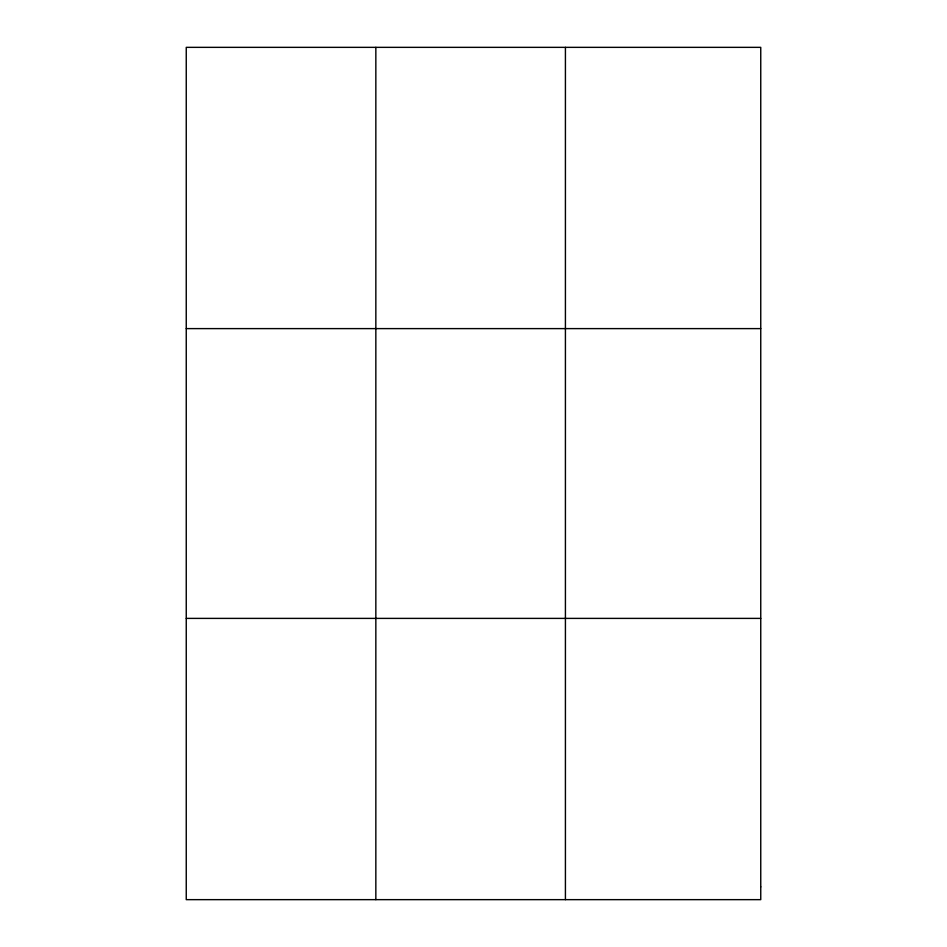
<?xml version="1.0" encoding="UTF-8"?>
<svg xmlns="http://www.w3.org/2000/svg" width="947" height="947" viewBox="0 0 947 947"><rect width="100%" height="100%" fill="white"/><g stroke="black" fill="none" stroke-linecap="round" stroke-linejoin="round"><path stroke-width="1.42" d="M375.841 899.65L375.841 47.35M565.418 899.65L565.418 47.35M186.251 328.609L760.749 328.609M186.251 618.391L760.749 618.391M760.749 886.866L760.749 899.65L186.251 899.65L186.251 47.35L760.749 47.35L760.749 886.866"/></g></svg>
